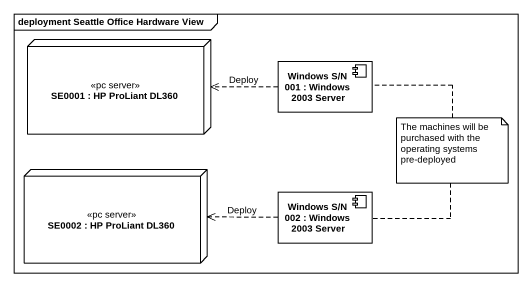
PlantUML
@startuml
mainframe deployment Seattle Office Hardware View
node "SE0001 : HP ProLiant DL360" as SE0001 <<pc server>>
component "Windows S/N 001 : Windows 2003 Server" as Windows_S_N_001
node "SE0002 : HP ProLiant DL360" as SE0002 <<pc server>>
component "Windows S/N 002 : Windows 2003 Server" as Windows_S_N_002
Windows_S_N_001 .left.> SE0001 : Deploy
Windows_S_N_002 .left.> SE0002 : Deploy
note as N1
  The machines will be purchased with the operating systems pre-deployed
end note
N1 .. Windows_S_N_001
N1 .. Windows_S_N_002
@enduml
